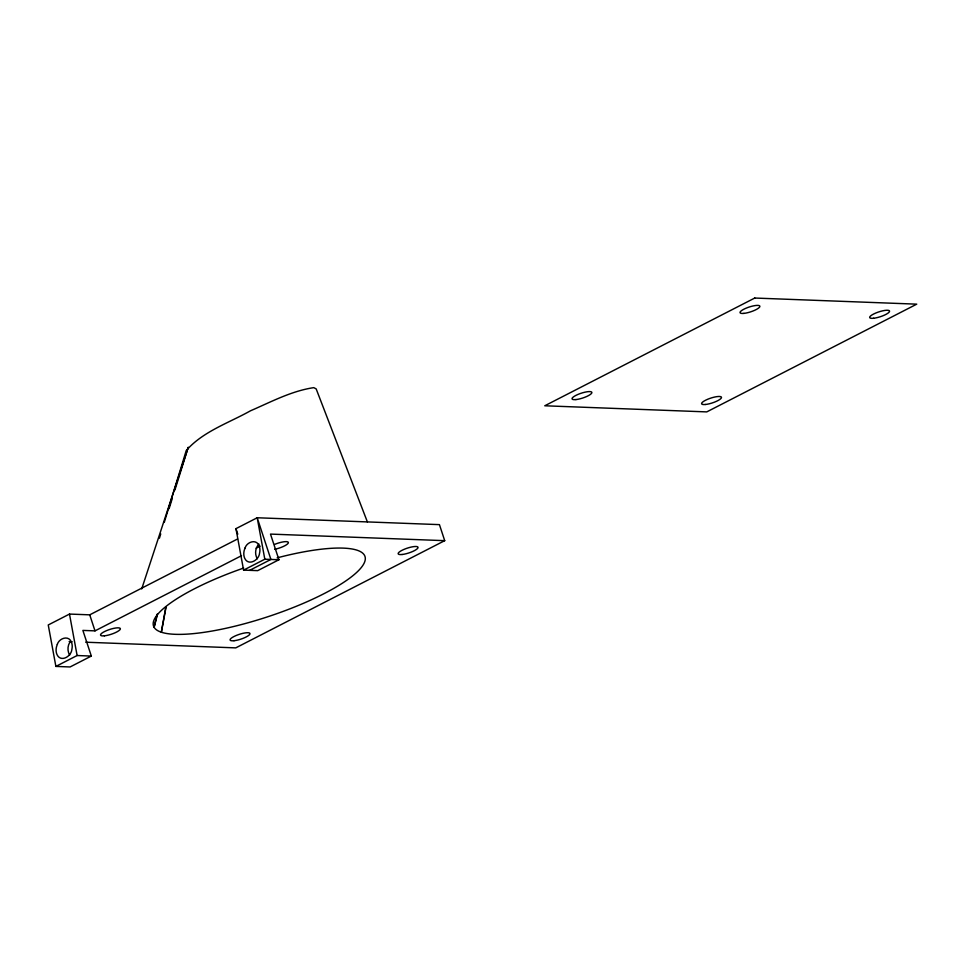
<?xml version="1.0" encoding="UTF-8"?>
<svg xmlns="http://www.w3.org/2000/svg" width="965" height="965" viewBox="0 0 965 965"><rect width="100%" height="100%" fill="white"/><g stroke="black" fill="none" stroke-linecap="round" stroke-linejoin="round"><path stroke-width="1.45" d="M165.811 607.045L161.336 632.208L166.077 607.045M157.174 614.138L154.098 627.322L157.512 614.222M159.418 538.217L160.733 533.91M164.255 522.415L186.221 450.583C202.783 431.512 228.814 422.959 250.49 410.8C271.032 401.935 291.418 390.97 313.77 387.641L316.17 388.895L367.4 521.956M169.104 508.651L172.216 498.652M174.894 490.075L188.259 447.217L141.71 588.915M237.559 538.989L89.733 614.838L69.492 614.066L48.25 624.97L55.886 666.417L70.083 666.96L91.325 656.067L82.881 630.41L95.004 630.869L241.503 555.695M444.708 540.665L270.49 534.091L278.933 559.748L257.691 570.641L243.59 570.11L235.955 528.651L257.197 517.759L439.437 524.634L444.708 540.665L235.762 647.877L85.668 642.207M256.147 548.18L260.152 546.13M55.886 666.417L77.116 655.525L91.325 656.067M243.59 570.11L264.82 559.218L278.933 559.748M249.67 570.339L270.9 559.447L257.197 517.759L264.82 559.218M69.154 641.592L72.158 641.701M235.955 528.651L237.788 534.212M89.733 614.838L95.004 630.869M69.492 614.066L77.116 655.525M274.615 544.405A10.434 2.521 -18.2 0 1 288.39 542.607A10.434 2.521 -18.2 0 1 274.663 549.29M277.124 557.854A111.325 26.936 -18.2 0 1 347.545 579.712A111.325 26.936 -18.2 0 1 169.659 633.909A111.325 26.936 -18.2 0 1 243.687 568.047M257.305 558.759A10.434 8.48 -87.8 0 1 258.994 544.127M69.673 655.078A10.434 8.48 -87.8 0 1 69.782 642.376M57.333 644.306L56.453 646.936A10.953 8.082 -70.2 0 0 57.007 654.596C60.723 662.702 71.301 656.502 71.856 649.505A10.953 8.082 -70.2 0 0 71.301 641.846C68.431 634.934 59.094 638.36 57.333 644.306M245.05 547.999L244.157 550.617A10.953 8.082 -70.2 0 0 244.712 558.289C248.427 566.395 259.018 560.183 259.561 553.186A10.953 8.082 -70.2 0 0 259.006 545.527C256.135 538.627 246.799 542.041 245.05 547.999M754.751 298.04L544.755 405.782L706.754 411.898L916.75 304.156L754.751 298.04M402.079 554.501A10.434 2.521 -18.2 0 0 417.978 547.843A10.434 2.521 -18.2 0 0 404.287 549.266A10.434 2.521 -18.2 0 0 402.079 554.501M234.013 640.724A10.434 2.521 -18.2 0 0 249.911 634.065A10.434 2.521 -18.2 0 0 236.208 635.489A10.434 2.521 -18.2 0 0 234.013 640.724M104.413 635.826A10.434 2.521 -18.2 0 0 120.311 629.168A10.434 2.521 -18.2 0 0 106.62 630.603A10.434 2.521 -18.2 0 0 104.413 635.826M705.524 404.48A10.434 2.521 -18.2 0 0 721.422 397.821A10.434 2.521 -18.2 0 0 707.731 399.245A10.434 2.521 -18.2 0 0 705.524 404.48M743.919 313.384A10.434 2.521 -18.2 0 0 759.817 306.737A10.434 2.521 -18.2 0 0 746.126 308.161A10.434 2.521 -18.2 0 0 743.919 313.384M873.59 318.257A10.434 2.521 -18.2 0 0 889.489 311.599A10.434 2.521 -18.2 0 0 875.798 313.022A10.434 2.521 -18.2 0 0 873.59 318.257M575.924 399.582A10.434 2.521 -18.2 0 0 591.822 392.924A10.434 2.521 -18.2 0 0 578.131 394.359A10.434 2.521 -18.2 0 0 575.924 399.582"/></g></svg>
